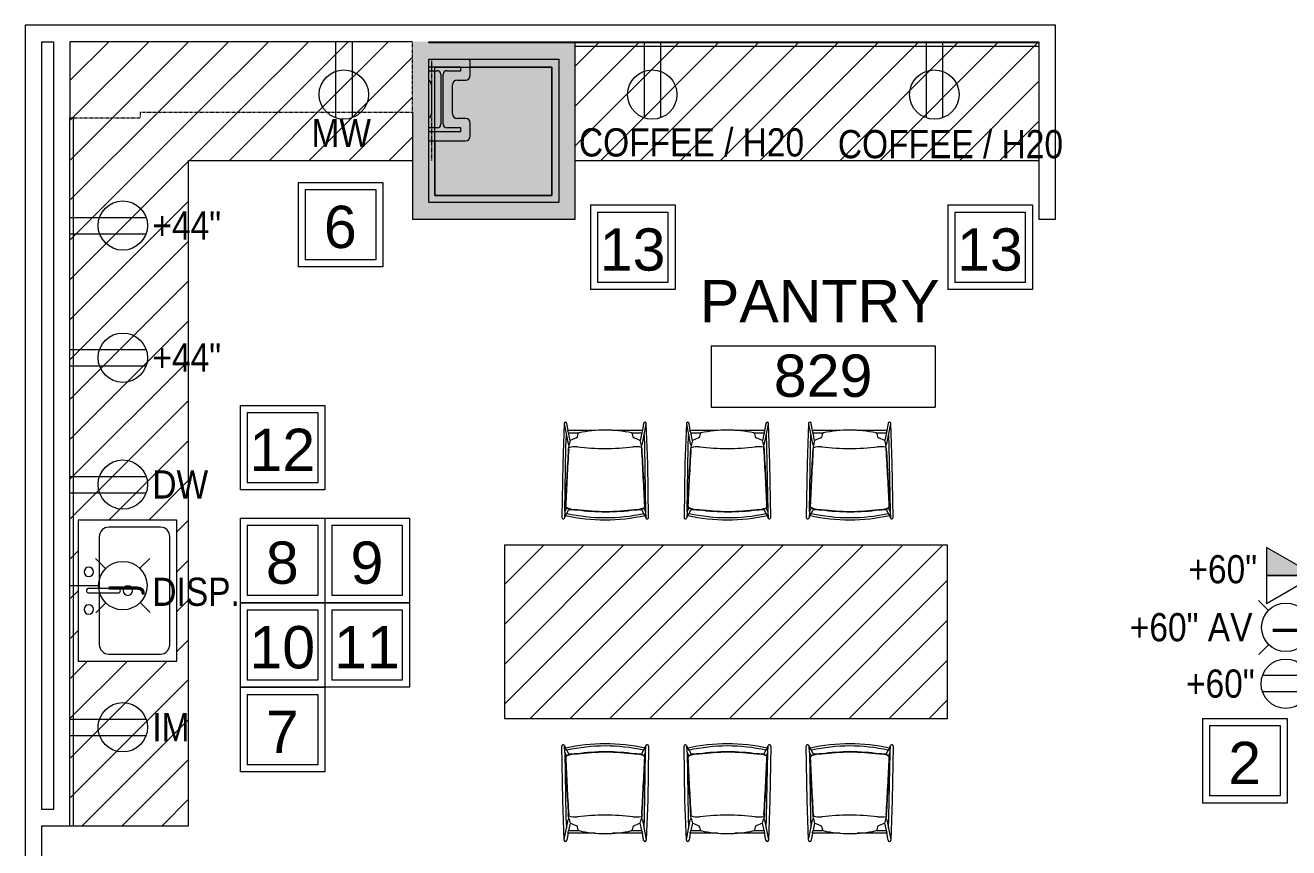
# Model space of a CAD drawing. Header units: inches. Extents: x 1 to 4637, y -664 to 702.
# Drawn here: x 1259.4 to 1528.1, y -21.9 to 153.1 of the extents above; entities that cross this region are included whole.
import ezdxf

# ---------------------------------------------------------------- set-up
doc = ezdxf.new("R2010")
doc.units = ezdxf.units.IN
doc.header["$MEASUREMENT"] = 0
doc.linetypes.add('IMPORT-Hidden 1_8_', pattern=[0.1875, 0.125, -0.0625])
doc.linetypes.add('Overhead', pattern=[0.15625, 0.09375, -0.0625])
for name, color, linetype, lineweight in [('A-ANNO-NOTE', 131, 'Continuous', 20), ('A-AREA-IDEN', 2, 'Continuous', 20), ('A-DETL-GENF', 92, 'Continuous', 9), ('A-DETL-HDLN', 7, 'IMPORT-Hidden 1_8_', 9), ('A-WALL-PATT', 111, 'Continuous', 13), ('B-BASE', 7, 'Continuous', 9), ('E-COMM-IDEN', 2, 'Continuous', 9), ('E-ELEC-FIXT-IDEN', 2, 'Continuous', 9), ('I-FURN', 30, 'Continuous', 9), ('I-WALL', 2, 'Continuous', 9), ('NABCA_dwg', 8, 'Continuous', 9), ('P-SANR-FIXT', 6, 'Continuous', 9), ('Q-CASE', 31, 'Continuous', 9)]:
    doc.layers.add(name, color=color, linetype=linetype, lineweight=lineweight)
doc.styles.add('Arial', font='arial.ttf', dxfattribs={"height": 9})
doc.styles.add('Arial_2', font='arial.ttf', dxfattribs={"width": 0.85, "height": 6})
doc.styles.add('Tahoma', font='tahoma.ttf', dxfattribs={"height": 6})
pattern_1 = [(45, (-2017.41, -149.647), (-4.24264, 4.24264), [])]

# ---------------------------------------------------------------- blocks, each defined once
blk = doc.blocks.new('Counter Top - Standard Counter Top w_ Backsplash-2471660-New Construction - Tel_Data_Elec Plan')
at = {"layer": 'Q-CASE', "lineweight": 13}
h = blk.add_hatch(dxfattribs=at)
h.set_pattern_fill('FP_6', color=8, style=0, pattern_type=2)
h.set_pattern_definition([(45, (-2124.889, -149.397), (-4.24264, 4.24264), [])])
h.paths.add_polyline_path([(51.35, -25), (51.35, 0), (-47.26, 0), (-47.26, -25), (-38.08, -25)], flags=0)
for p, q in [((51.35, 0), (-47.26, 0)), ((51.35, -0.75), (-47.26, -0.75)), ((-47.26, -25), (51.35, -25))]:
    blk.add_line(p, q, dxfattribs=at)
blk = doc.blocks.new('Counter Top _No Backsplash_ - Standard Counter Top-2513769-New Construction - Tel_Data_Elec Plan')
at = {"layer": 'Q-CASE', "lineweight": 13}
h = blk.add_hatch(dxfattribs=at)
h.set_pattern_fill('FP_7', color=8, style=0, pattern_type=2)
h.set_pattern_definition([(225, (2109.475, 42.567), (4.24264, -4.24264), [])])
h.paths.add_polyline_path([(-47.26, 37), (-47.26, 0), (46.93, 0), (46.93, 37), (-36.73, 37)], flags=0)
for p, q in [((-47.26, 0), (-47.26, 37)), ((-47.26, 37), (46.93, 37)), ((46.93, 0), (46.93, 37)), ((46.93, 0), (-47.26, 0))]:
    blk.add_line(p, q, dxfattribs=at)
blk = doc.blocks.new('Counter Top - L Shaped - Standard Counter Top w_ Backsplash-2473374-New Construction - Tel_Data_Elec Plan')
at = {"layer": 'Q-CASE', "lineweight": 13}
h = blk.add_hatch(dxfattribs=at)
h.set_pattern_fill('FP_8', color=8, style=0, pattern_type=2)
h.set_pattern_definition(pattern_1)
h.paths.add_polyline_path([(-47.26, -166.89), (-22.01, -166.89), (-22.01, -25.25), (25.58, -25.25), (25.58, -15), (-32.26, -15), (-32.26, -16.2), (-47.26, -16.2), (-47.26, -163.39)], flags=0)
h.paths.add_polyline_path([(-45.51, -131.82), (-45.51, -101.82), (-24.51, -101.82), (-24.51, -131.82), (-41.01, -131.82)], flags=0)
for p, q in [((-46.51, -166.89), (-46.51, -16.2)), ((-46.51, -166.89), (-46.51, -16.2)), ((-22.01, -166.89), (-22.01, -25.25)), ((-22.01, -25.25), (25.58, -25.25)), ((-47.26, -166.89), (-46.51, -166.89)), ((-47.26, -166.89), (-22.01, -166.89))]:
    blk.add_line(p, q, dxfattribs=at)
blk = doc.blocks.new('Upper Cabinet - L Shaped - Standard Upper Cabinet-2473233-New Construction - Tel_Data_Elec Plan')
at = {"layer": 'Q-CASE', "lineweight": 13}
h = blk.add_hatch(dxfattribs=at)
h.set_pattern_fill('FP_8', color=8, style=0, pattern_type=2)
h.set_pattern_definition(pattern_1)
h.paths.add_polyline_path([(-47.26, -16.2), (-32.26, -16.2), (-32.26, -15), (25.58, -15), (25.58, 0), (-47.26, 0), (-47.26, -15)], flags=0)
for p, q in [((25.58, 0), (-47.26, 0)), ((-47.26, 0), (-47.26, -16.2))]:
    blk.add_line(p, q, dxfattribs=at)
at = {"layer": 'Q-CASE', "linetype": 'Overhead'}
for p, q in [((25.58, -15), (25.58, 0)), ((-32.26, -16.2), (-32.26, -15)), ((-32.26, -15), (25.58, -15)), ((-47.26, -16.2), (-32.26, -16.2))]:
    blk.add_line(p, q, dxfattribs=at)
blk = doc.blocks.new('Seating - Stool - Bar Height - Steelcase Coalesse - Montara650 - Fully Upholstered-1846701-New Construction - Tel_Data_Elec Plan')
at = {"layer": 'I-FURN'}
for p, q in [((-8.74, 20.49), (-9.04, 11.96)), ((-8.74, 20.46), (-7.91, 16.19)), ((-7.9, 19.02), (-8.16, 20.53)), ((-2.06, 19.02), (-7.98, 19.02)), ((7.95, 19.02), (1.57, 19.02)), ((8.16, 20.53), (7.9, 19.02)), ((7.91, 16.19), (8.74, 20.46)), ((9.04, 11.96), (8.74, 20.49)), ((-8.34, 15.61), (-8.26, 17.98)), ((-7.8, 18.48), (-5.63, 18.48)), ((-7.46, 16.86), (-7.8, 18.48)), ((-6.14, 17.44), (-7.46, 16.86)), ((5.63, 18.48), (7.8, 18.48)), ((7.46, 16.86), (6.14, 17.44)), ((7.8, 18.48), (7.46, 16.86)), ((8.26, 17.98), (8.34, 15.61)), ((-8.58, 1.79), (-8.34, 15.61)), ((-7.71, 15.86), (-7.85, 15.03)), ((-7.77, 15.06), (-7.73, 15.31)), ((7.85, 15.03), (7.71, 15.86)), ((7.77, 15.06), (7.74, 15.46)), ((8.34, 15.61), (8.58, 1.79)), ((-9.04, 11.96), (-9.24, 0.51)), ((9.24, 0.51), (9.04, 11.96)), ((-8.68, 0.37), (-8.39, 0.93)), ((-8.58, 1.79), (-8.65, 0.41)), ((-8.22, 2.52), (-8.58, 1.79)), ((-8.17, 1.38), (-7.8, 2.1)), ((7.8, 2.1), (8.18, 1.35)), ((8.58, 1.79), (8.24, 2.46)), ((8.39, 0.93), (8.68, 0.37)), ((8.58, 1.79), (8.65, 0.41))]:
    blk.add_line(p, q, dxfattribs=at)
for centre, radius, start, end in [((-8.45, 20.48), 0.289, 10.0097, 178), ((-8.58, 18.53), 0.776, 356.5344, 39.4992), ((0, -6.64), 25.74, 77.3725, 102.6275), ((8.86, 18.49), 1.06, 149.7756, 180.4738), ((8.45, 20.48), 0.289, 2, 169.9903), ((-7.37, 16.3), 0.546, 191, 232.3956), ((-0.7, 14.62), 7.12, 161.7344, 169.9649), ((-6.27, 17.81), 0.388, 289.7995, 346.241), ((-12.54, 19.66), 6.92, 343.7086, 348.7734), ((-5.55, 18.3), 0.198, 113.3773, 176.6227), ((5.55, 18.3), 0.198, 3.3773, 66.6227), ((12.54, 19.66), 6.92, 191.2266, 196.2914), ((6.27, 17.81), 0.388, 193.759, 250.2005), ((0.7, 14.62), 7.12, 10.0351, 18.2656), ((7.37, 16.3), 0.546, 307.6044, 349), ((863.96, -36.99), 873.36, 176.58523, 177.37683), ((863.96, -36.99), 873.28, 176.58341, 177.37683), ((-6.37, 11.43), 4.11, 83.6298, 109.3389), ((0, 68.46), 53.27, 263.6298, 276.3702), ((6.63, 9.09), 6.46, 80.1017, 96.3702), ((-863.96, -36.99), 873.28, 2.61793, 3.41659), ((-863.96, -36.99), 873.36, 2.61793, 3.41477), ((-7.99, 2.96), 0.5, 177.3768, 243.2318), ((-7.99, 2.96), 0.42, 177.3768, 242.7598), ((8.01, 2.88), 0.4, 299.1705, 2.6179), ((8.01, 2.88), 0.48, 298.5384, 2.6179), ((-8.94, 0.5), 0.296, 179, 333.2318), ((-9.16, 1.7), 1.04, 313.2777, 342.1883), ((0, 38.47), 38.47, 257.3264, 282.699), ((-6.2, 7.6), 5.47, 248.3903, 272.152), ((-6.2, 7.6), 5.39, 248.4301, 272.2257), ((0.07, 37.78), 37.32, 257.2516, 282.5538), ((-6.4, -25.02), 27.16, 89.1473, 92.962), ((0.12, 46.84), 45.05, 262.1981, 277.828), ((0.12, 46.84), 45.13, 262.2069, 277.818), ((6.53, 6.7), 4.49, 266.5094, 291.8871), ((6.53, 6.7), 4.57, 266.6091, 291.9482), ((6.4, -25.02), 27.16, 87.038, 90.2867), ((9.01, 1.6), 0.864, 197.1781, 230.1252), ((8.94, 0.5), 0.296, 206.7682, 1)]:
    blk.add_arc(centre, radius, start, end, dxfattribs=at)
blk = doc.blocks.new('Seating - Stool - Bar Height - Steelcase Coalesse - Montara650 - Fully Upholstered-2405635-New Construction - Tel_Data_Elec Plan')
at = {"layer": 'I-FURN'}
for p, q in [((-9.04, -11.96), (-9.24, -0.51)), ((-8.68, -0.37), (-8.39, -0.93)), ((-8.58, -1.79), (-8.65, -0.41)), ((-8.58, -1.79), (-8.34, -15.61)), ((-8.22, -2.52), (-8.58, -1.79)), ((-8.17, -1.38), (-7.8, -2.1)), ((7.8, -2.1), (8.18, -1.35)), ((8.58, -1.79), (8.24, -2.46)), ((8.34, -15.61), (8.58, -1.79)), ((8.39, -0.93), (8.68, -0.37)), ((8.58, -1.79), (8.65, -0.41)), ((9.24, -0.51), (9.04, -11.96)), ((-8.74, -20.49), (-9.04, -11.96)), ((9.04, -11.96), (8.74, -20.49)), ((-8.34, -15.61), (-8.26, -17.98)), ((-7.71, -15.86), (-7.85, -15.03)), ((-7.77, -15.06), (-7.73, -15.31)), ((7.85, -15.03), (7.71, -15.86)), ((7.77, -15.06), (7.74, -15.46)), ((8.26, -17.98), (8.34, -15.61)), ((-8.74, -20.46), (-7.91, -16.19)), ((-7.46, -16.86), (-7.8, -18.48)), ((-7.8, -18.48), (-5.63, -18.48)), ((-6.14, -17.44), (-7.46, -16.86)), ((5.63, -18.48), (7.8, -18.48)), ((7.46, -16.86), (6.14, -17.44)), ((7.8, -18.48), (7.46, -16.86)), ((7.91, -16.19), (8.74, -20.46)), ((-7.9, -19.02), (-8.16, -20.53)), ((-2.06, -19.02), (-7.98, -19.02)), ((7.95, -19.02), (1.57, -19.02)), ((8.16, -20.53), (7.9, -19.02))]:
    blk.add_line(p, q, dxfattribs=at)
for centre, radius, start, end in [((0, -38.47), 38.47, 77.301, 102.6736), ((-8.94, -0.5), 0.296, 26.7682, 181), ((-7.99, -2.96), 0.5, 116.7682, 182.6232), ((-9.16, -1.7), 1.04, 17.8117, 46.7223), ((-7.99, -2.96), 0.42, 117.2402, 182.6232), ((-6.2, -7.6), 5.47, 87.848, 111.6097), ((-6.2, -7.6), 5.39, 87.7743, 111.5699), ((0.07, -37.78), 37.32, 77.4462, 102.7484), ((-6.4, 25.02), 27.16, 267.038, 270.8527), ((0.12, -46.84), 45.13, 82.182, 97.7931), ((0.12, -46.84), 45.05, 82.172, 97.8019), ((6.4, 25.02), 27.16, 269.7133, 272.962), ((6.53, -6.7), 4.57, 68.0518, 93.3909), ((6.53, -6.7), 4.49, 68.1129, 93.4906), ((9.01, -1.6), 0.864, 129.8748, 162.8219), ((8.01, -2.88), 0.4, 357.3821, 60.8295), ((8.01, -2.88), 0.48, 357.3821, 61.4616), ((8.94, -0.5), 0.296, 359, 153.2318), ((863.96, 36.99), 873.36, 182.62317, 183.41477), ((863.96, 36.99), 873.28, 182.62317, 183.41659), ((-863.96, 36.99), 873.28, 356.58341, 357.38207), ((-863.96, 36.99), 873.36, 356.58523, 357.38207), ((-7.37, -16.3), 0.546, 127.6044, 169), ((-6.37, -11.43), 4.11, 250.6611, 276.3702), ((-0.7, -14.62), 7.12, 190.0351, 198.2656), ((0, -68.46), 53.27, 83.6298, 96.3702), ((6.63, -9.09), 6.46, 263.6298, 279.8983), ((0.7, -14.62), 7.12, 341.7344, 349.9649), ((7.37, -16.3), 0.546, 11, 52.3956), ((-8.58, -18.53), 0.776, 320.5008, 3.4656), ((-6.27, -17.81), 0.388, 13.759, 70.2005), ((-12.54, -19.66), 6.92, 11.2266, 16.2914), ((-5.55, -18.3), 0.198, 183.3773, 246.6227), ((0, 6.64), 25.74, 257.3725, 282.6275), ((5.55, -18.3), 0.198, 293.3773, 356.6227), ((12.54, -19.66), 6.92, 163.7086, 168.7734), ((6.27, -17.81), 0.388, 109.7995, 166.241), ((8.86, -18.49), 1.06, 179.5262, 210.2244), ((-8.45, -20.48), 0.289, 182, 349.9903), ((8.45, -20.48), 0.289, 190.0097, 358)]:
    blk.add_arc(centre, radius, start, end, dxfattribs=at)
blk = doc.blocks.new('Sink Kitchen-Single - 30_ x 21_-2269151-New Construction - Tel_Data_Elec Plan')
at = {"layer": 'P-SANR-FIXT', "lineweight": 13}
for p, q in [((15.62, 10.59), (-14.38, 10.59)), ((-14.38, 10.59), (-14.38, -10.41)), ((0.12, 8.34), (0.12, 2.09)), ((1.12, 8.34), (1.12, 2.09)), ((15.62, -10.41), (15.62, 10.59)), ((0.12, 6.09), (-10.88, 6.09)), ((12.12, 6.09), (1.12, 6.09)), ((-12.88, 4.09), (-12.88, -6.91)), ((14.12, -6.91), (14.12, 4.09)), ((-14.38, -10.41), (15.62, -10.41)), ((-10.88, -8.91), (12.12, -8.91))]:
    blk.add_line(p, q, dxfattribs=at)
for centre, radius, start, end in [((-3.38, 8.34), 1, 360, 180), ((-3.38, 8.34), 1, 180, 0), ((0.62, 8.34), 0.5, 360, 180), ((4.62, 8.34), 1, 360, 180), ((4.62, 8.34), 1, 180, 360), ((-10.88, 4.09), 2, 90, 180), ((12.12, 4.09), 2, 360, 90), ((0.62, 0), 1, 360, 180), ((0.62, 0), 1, 180, 0), ((0.62, 2.09), 0.5, 180, 0), ((-10.88, -6.91), 2, 180, 270), ((12.12, -6.91), 2, 270, 0)]:
    blk.add_arc(centre, radius, start, end, dxfattribs=at)
blk = doc.blocks.new('NABCA_dwg_MA-2900-8th-120718_dwg-2391440-New Construction - Test Fit Plan-2421454-New Construction - Tel_Data_Elec Plan')
at = {"layer": 'B-BASE'}
h = blk.add_hatch(color=256, dxfattribs=at)
h.paths.add_polyline_path([(-8054.47, -3125.1), (-8028.36, -3125.1), (-8028.36, -3094.6), (-8056, -3094.6), (-8056, -3125.1), (-8054.69, -3125.1)], flags=0)
h.paths.add_polyline_path([(-8029.86, -3123.6), (-8054.69, -3123.6), (-8054.69, -3096.27), (-8029.86, -3096.31), (-8029.86, -3116.1)], flags=0)
for p, q in [((-8047.19, -3098.02), (-8047.19, -3095.27)), ((-8056, -3097.02), (-8054.19, -3097.02)), ((-8053.44, -3097.77), (-8053.44, -3108.43)), ((-8052.94, -3108.43), (-8052.94, -3097.77)), ((-8055.44, -3100.02), (-8055.44, -3106.18)), ((-8050.94, -3106.18), (-8050.94, -3100.02)), ((-8049.94, -3099.02), (-8048.19, -3099.02)), ((-8048.19, -3107.18), (-8049.94, -3107.18)), ((-8047.19, -3110.93), (-8047.19, -3108.18)), ((-8054.19, -3109.18), (-8056, -3109.18)), ((-8056, -3111.93), (-8048.19, -3111.93))]:
    blk.add_line(p, q, dxfattribs=at)
at = {"layer": 'B-BASE', "flags": 128}
for points in [[(-8052.19, -3097.02), (-8049.19, -3097.02), (-8049.19, -3096.27), (-8056, -3096.27)], [(-8054.69, -3111.93), (-8054.69, -3123.6), (-8029.86, -3123.6), (-8029.86, -3096.27), (-8047.19, -3096.27)], [(-8056, -3109.93), (-8049.19, -3109.93), (-8049.19, -3109.18), (-8052.19, -3109.18)]]:
    blk.add_lwpolyline(points, dxfattribs=at)
blk.add_lwpolyline([(-8029.86, -3096.27), (-8029.86, -3123.6), (-8054.69, -3123.6), (-8054.69, -3096.27)], close=True, dxfattribs=at)
at = {"layer": 'B-BASE'}
for centre, radius, start, end in [((-8048.19, -3095.27), 1, 0, 42.6385), ((-8054.19, -3097.77), 0.75, 0, 90), ((-8052.19, -3097.77), 0.75, 90, 180), ((-8048.19, -3098.02), 1, 270, 0), ((-8056.44, -3100.02), 1, 0, 61.9238), ((-8049.94, -3100.02), 1, 90, 180), ((-8056.44, -3106.18), 1, 298.0762, 0), ((-8049.94, -3106.18), 1, 180, 270), ((-8054.19, -3108.43), 0.75, 270, 0), ((-8052.19, -3108.43), 0.75, 180, 270), ((-8048.19, -3108.18), 1, 0, 90), ((-8048.19, -3110.93), 1, 270, 0)]:
    blk.add_arc(centre, radius, start, end, dxfattribs=at)
blk = doc.blocks.new('NABCA_dwg-2391440-New Construction - Tel_Data_Elec Plan')
at = {"layer": 'A-DETL-HDLN'}
blk.add_line((2047.05, 145.9), (2047.05, 124.4), dxfattribs=at)
blk.add_blockref('NABCA_dwg_MA-2900-8th-120718_dwg-2391440-New Construction - Test Fit Plan-2421454-New Construction - Tel_Data_Elec Plan', (10102.48, 3240.5))
blk = doc.blocks.new('FORM Room Tag - Name _ Number-2260771-New Construction - Tel_Data_Elec Plan')
at = {"layer": 'A-AREA-IDEN'}
for p, q in [((-0.2444, -0.0231), (-0.2444, -0.1589)), ((-0.2444, -0.0231), (0.2515, -0.0231)), ((0.2515, -0.0231), (0.2515, -0.1589)), ((-0.2444, -0.1589), (0.2515, -0.1589))]:
    blk.add_line(p, q, dxfattribs=at)
blk = doc.blocks.new('FORM Equipment_Fixture Tag - Square-214315-New Construction - Tel_Data_Elec Plan')
at = {"layer": 'A-ANNO-NOTE'}
for p, q in [((-0.09375, 0.09375), (0.09375, 0.09375)), ((-0.09375, 0.09375), (0.09375, 0.09375)), ((-0.09375, 0.09375), (0.09375, 0.09375)), ((-0.09375, 0.09375), (-0.09375, -0.09375)), ((0.09375, 0.09375), (0.09375, -0.09375)), ((-0.078125, 0.078125), (-0.078125, -0.078125)), ((-0.078125, 0.078125), (0.078125, 0.078125)), ((0.078125, 0.078125), (0.078125, -0.078125)), ((0.078125, -0.078125), (-0.078125, -0.078125)), ((0.09375, -0.09375), (-0.09375, -0.09375))]:
    blk.add_line(p, q, dxfattribs=at)

msp = doc.modelspace()

# ---------------------------------------------------------------- hatches: boundary and pattern name
at = {"layer": 'A-ANNO-NOTE', "lineweight": 9}
msp.add_hatch(color=256, dxfattribs=at).paths.add_polyline_path([(1533.83, 36.02), (1523.37, 42.02), (1523.37, 36.02)], flags=0)
at = {"layer": 'A-DETL-GENF'}
h = msp.add_hatch(color=7, dxfattribs=at)
h.paths.add_polyline_path([(3422.25, -109.43), (3446.53, -109.43), (3446.53, -82.11), (3421.71, -82.11), (3421.71, -109.43)], flags=0)
h.paths.add_polyline_path([(1346.56, -106.68), (1371.39, -106.68), (1371.39, -82.11), (1346.56, -82.11), (1346.56, -105.51)], flags=0)
h.paths.add_polyline_path([(1371.39, 116.9), (1371.39, 144.23), (1346.56, 144.23), (1346.56, 116.9), (1346.75, 116.9)], flags=0)
h.paths.add_polyline_path([(3446.53, 118.35), (3446.53, 144.23), (3421.71, 144.23), (3421.71, 118.35), (3442.99, 118.35)], flags=0)
h.paths.add_polyline_path([(1372.89, 149.4), (1376.39, 149.4), (1376.39, 149.65), (1345.25, 149.65), (1345.25, 149.4), (1347.63, 149.4)], flags=0)
at = {"layer": 'A-WALL-PATT'}
for points in [[(1345.25, 111.9), (1345.25, 149.65), (1341.75, 149.65), (1341.75, 111.9)], [(1372.89, 145.9), (1372.89, 149.4), (1345.25, 149.4), (1345.25, 145.9)], [(1376.39, 115.4), (1376.39, 149.4), (1372.89, 149.4), (1372.89, 115.4)], [(1372.89, 111.9), (1376.39, 111.9), (1376.39, 115.4), (1345.25, 115.4), (1345.25, 111.9)]]:
    msp.add_hatch(color=8, dxfattribs=at).paths.add_polyline_path(points, flags=0)

# ---------------------------------------------------------------- linework, layer by layer
at = {"layer": 'A-ANNO-NOTE'}
for p, q in [((1325.42, 149.65), (1325.42, 133.45)), ((1328.91, 149.65), (1328.91, 133.45)), ((1391.01, 149.65), (1391.01, 133.45)), ((1394.5, 149.65), (1394.5, 133.45)), ((1451.01, 149.65), (1451.01, 133.45)), ((1454.5, 149.65), (1454.5, 133.45)), ((1268.91, 112.27), (1285.11, 112.27)), ((1268.91, 108.79), (1285.11, 108.79)), ((1268.91, 84.14), (1285.11, 84.14)), ((1268.91, 80.66), (1285.11, 80.66)), ((1268.91, 57.14), (1285.11, 57.14)), ((1268.91, 53.66), (1285.11, 53.66)), ((1523.37, 42.02), (1523.37, 36.02)), ((1533.83, 36.02), (1523.37, 42.02)), ((1523.37, 42.02), (1523.37, 30.02)), ((1533.83, 36.02), (1523.37, 42.02)), ((1276.48, 37.51), (1274.35, 39.64)), ((1283.77, 37.58), (1285.9, 39.7)), ((1523.37, 36.02), (1533.83, 36.02)), ((1538.75, 36.02), (1523.37, 36.02)), ((1533.83, 36.02), (1523.37, 30.02)), ((1268.91, 33.9), (1275, 33.9)), ((1276.54, 30.22), (1274.42, 28.1)), ((1283.84, 30.29), (1285.96, 28.16)), ((1523.83, 28.63), (1521.7, 30.76)), ((1523.89, 21.34), (1521.77, 19.21)), ((1538.75, 14.76), (1522.55, 14.76)), ((1538.75, 11.28), (1522.55, 11.28)), ((1268.91, 5.49), (1285.11, 5.49)), ((1268.91, 2.01), (1285.11, 2.01))]:
    msp.add_line(p, q, dxfattribs=at)
for centre, radius in [((1327.16, 138.4), 5.25), ((1392.75, 138.4), 5.25), ((1452.75, 138.4), 5.25), ((1280.16, 110.53), 5.25), ((1280.16, 82.4), 5.25), ((1280.16, 55.4), 5.25), ((1280.16, 33.9), 5.16), ((1527.5, 25.02), 5.16), ((1527.5, 13.02), 5.25), ((1280.16, 3.75), 5.25)]:
    msp.add_circle(centre, radius, dxfattribs=at)
at = {"layer": 'I-WALL', "color": 250, "lineweight": 20}
for p, q in [((1478.5, 153.15), (1259.41, 153.15)), ((1259.41, 153.15), (1259.41, -105.75)), ((1478.5, 111.9), (1478.5, 153.15)), ((1262.91, 149.65), (1265.41, 149.65)), ((1262.91, -13.74), (1262.91, 149.65)), ((1265.41, 149.65), (1265.41, -13.74)), ((1345.25, 149.65), (1475, 149.65)), ((1345.25, 149.4), (1345.25, 149.65)), ((1376.39, 149.4), (1345.25, 149.4)), ((1376.39, 111.9), (1376.39, 149.4)), ((1475, 149.65), (1475, 111.9)), ((1345.25, 115.4), (1345.25, 145.9)), ((1345.25, 145.9), (1372.89, 145.9)), ((1372.89, 145.9), (1372.89, 115.4)), ((1341.75, 134.65), (1341.75, 111.9)), ((1268.91, -17.24), (1268.91, 133.44)), ((1372.89, 115.4), (1345.25, 115.4)), ((1341.75, 111.9), (1376.39, 111.9)), ((1475, 111.9), (1478.5, 111.9)), ((1265.41, -13.74), (1262.91, -13.74)), ((1262.91, -96.5), (1262.91, -17.24)), ((1262.91, -17.24), (1268.91, -17.24))]:
    msp.add_line(p, q, dxfattribs=at)

# ---------------------------------------------------------------- block references
at = {"layer": 'A-ANNO-NOTE', "xscale": 96, "yscale": 96, "zscale": 96}
for p in [(1326.44, 110.71), (1388.6, 105.9), (1464.6, 105.9), (1314.1, 63.26), (1314.1, 39.26), (1332.1, 39.26), (1314.1, 21.26), (1332.1, 21.26), (1314.1, 3.26), (1518.78, -3.37)]:
    msp.add_blockref('FORM Equipment_Fixture Tag - Square-214315-New Construction - Tel_Data_Elec Plan', p, dxfattribs=at)
at = {"layer": 'A-AREA-IDEN', "xscale": 95.99999999999994, "yscale": 95.99999999999994, "zscale": 95.99999999999994}
msp.add_blockref('FORM Room Tag - Name _ Number-2260771-New Construction - Tel_Data_Elec Plan', (1428.76, 87.12), dxfattribs=at)
at = {"layer": 'I-FURN'}
for name, p in [('Seating - Stool - Bar Height - Steelcase Coalesse - Montara650 - Fully Upholstered-1846701-New Construction - Tel_Data_Elec Plan', (1382.75, 47.9)), ('Seating - Stool - Bar Height - Steelcase Coalesse - Montara650 - Fully Upholstered-1846701-New Construction - Tel_Data_Elec Plan', (1408.75, 47.9)), ('Seating - Stool - Bar Height - Steelcase Coalesse - Montara650 - Fully Upholstered-1846701-New Construction - Tel_Data_Elec Plan', (1434.75, 47.9)), ('Seating - Stool - Bar Height - Steelcase Coalesse - Montara650 - Fully Upholstered-2405635-New Construction - Tel_Data_Elec Plan', (1382.75, 0.23)), ('Seating - Stool - Bar Height - Steelcase Coalesse - Montara650 - Fully Upholstered-2405635-New Construction - Tel_Data_Elec Plan', (1408.75, 0.23)), ('Seating - Stool - Bar Height - Steelcase Coalesse - Montara650 - Fully Upholstered-2405635-New Construction - Tel_Data_Elec Plan', (1434.75, 0.23))]:
    msp.add_blockref(name, p, dxfattribs=at)
at = {"layer": 'NABCA_dwg', "color": 7}
msp.add_blockref('NABCA_dwg-2391440-New Construction - Tel_Data_Elec Plan', (-701.24, 0), dxfattribs=at)
at = {"layer": 'P-SANR-FIXT', "lineweight": 13, "rotation": 89.99999999999974}
msp.add_blockref('Sink Kitchen-Single - 30_ x 21_-2269151-New Construction - Tel_Data_Elec Plan', (1281.25, 32.21), dxfattribs=at)
at = {"layer": 'Q-CASE', "lineweight": 13}
for name, p in [('Upper Cabinet - L Shaped - Standard Upper Cabinet-2473233-New Construction - Tel_Data_Elec Plan', (1316.17, 149.65)), ('Counter Top - Standard Counter Top w_ Backsplash-2471660-New Construction - Tel_Data_Elec Plan', (1423.65, 149.4)), ('Counter Top - L Shaped - Standard Counter Top w_ Backsplash-2473374-New Construction - Tel_Data_Elec Plan', (1316.17, 149.65))]:
    msp.add_blockref(name, p, dxfattribs=at)
at = {"layer": 'Q-CASE', "lineweight": 13, "rotation": 180}
msp.add_blockref('Counter Top _No Backsplash_ - Standard Counter Top-2513769-New Construction - Tel_Data_Elec Plan', (1408.24, 42.57), dxfattribs=at)

# ---------------------------------------------------------------- texts
at = {"layer": 'A-ANNO-NOTE', "lineweight": 9, "char_height": 9, "attachment_point": 1, "style": 'Arial'}
for s, insert, width in [('6', (1322.92, 114.74), 8.484), ('13', (1381.58, 109.93), 16.968), ('13', (1457.58, 109.93), 16.968), ('12', (1307.08, 67.29), 16.968), ('8', (1310.58, 43.29), 8.484), ('9', (1328.58, 43.29), 8.484), ('10', (1307.08, 25.29), 16.968), ('11', (1325.08, 25.29), 16.968), ('7', (1310.58, 7.29), 8.484), ('2', (1515.26, 0.66), 8.484)]:
    msp.add_mtext(s, dxfattribs=dict(at, insert=insert, width=width))
at = {"layer": 'A-ANNO-NOTE', "lineweight": 9, "char_height": 6, "width": 3.939, "attachment_point": 1, "rotation": 90, "style": 'Tahoma'}
for insert in [(1277.18, 32.34), (1524.73, 23.33)]:
    msp.add_mtext('J', dxfattribs=dict(at, insert=insert))
at = {"layer": 'A-AREA-IDEN', "lineweight": 9, "char_height": 9, "attachment_point": 1, "style": 'Arial'}
for s, insert, width in [('PANTRY', (1402.9, 98.96), 62.418), ('829', (1418.61, 83.08), 25.452)]:
    msp.add_mtext(s, dxfattribs=dict(at, insert=insert, width=width))
at = {"layer": 'E-COMM-IDEN', "insert": (1506.78, 40.39), "char_height": 6, "width": 18.0285, "attachment_point": 1, "style": 'Arial_2'}
msp.add_mtext('+60"', dxfattribs=at)
at = {"layer": 'E-ELEC-FIXT-IDEN', "char_height": 6, "attachment_point": 1, "style": 'Arial_2'}
for s, insert, width in [('MW', (1320.28, 133.22), 16.7407), ('COFFEE / H20', (1377.16, 131.22), 60.0091), ('COFFEE / H20', (1432.23, 130.85), 60.0091), ('+44"', (1286.44, 113.55), 18.0285), ('+44"', (1286.44, 85.43), 18.0285), ('DW', (1286.44, 58.43), 15.7105), ('DISP.', (1286.44, 35.59), 23.1795), ('+60" AV', (1494.32, 28.05), 32.4513), ('+60"', (1506.27, 16.05), 18.0285), ('IM', (1286.44, 6.78), 9.7869)]:
    msp.add_mtext(s, dxfattribs=dict(at, insert=insert, width=width))

doc.saveas('drawing.dxf')
